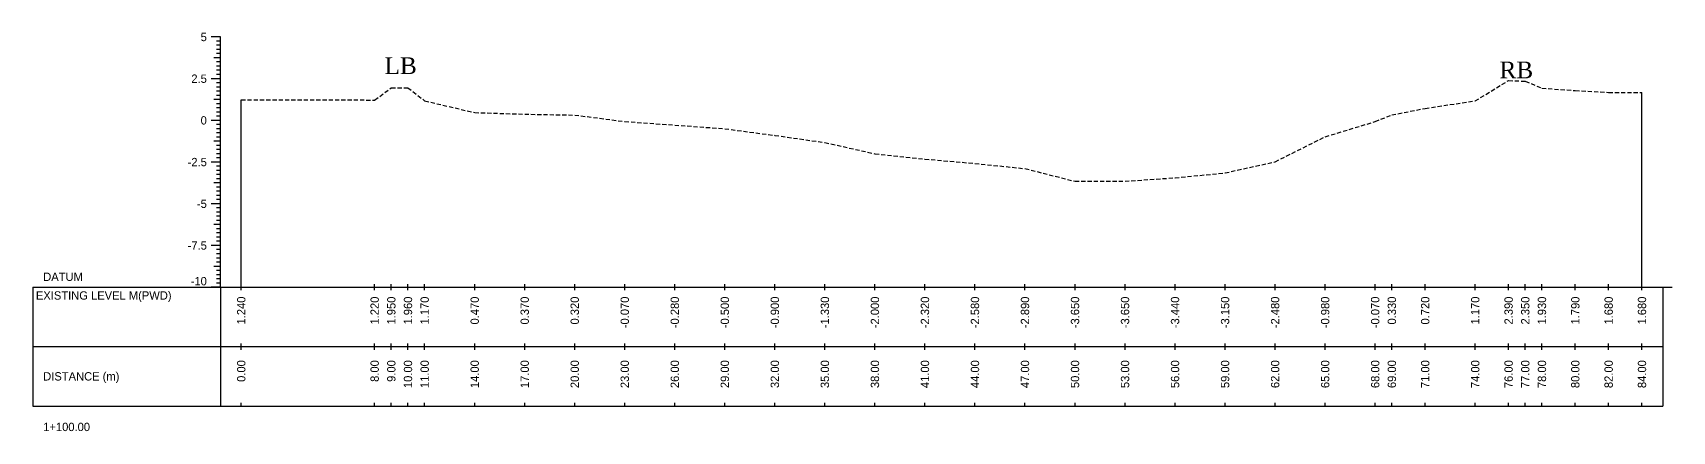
# Model space of a CAD drawing. Header units: inches. Extents: x 2527 to 3799, y -2520 to -1051.
# Drawn here: x 3084.5 to 3182.8, y -1492.1 to -1468.2 of the extents above; entities that cross this region are included whole.
import ezdxf
from ezdxf.enums import TextEntityAlignment as Align

# ---------------------------------------------------------------- set-up
doc = ezdxf.new("R2010")
doc.units = ezdxf.units.IN
doc.header["$MEASUREMENT"] = 0
doc.linetypes.add('HIDDEN', pattern=[0.375, 0.25, -0.125])
doc.layers.add('CS_Drawing', color=7, linetype='Continuous')
doc.layers.add('GL', color=3, linetype='HIDDEN')
doc.styles.add('romans', font='romans.shx')

msp = doc.modelspace()

# ---------------------------------------------------------------- linework, layer by layer
at = {"layer": 'CS_Drawing'}
for p, q in [((3095.741, -1468.485), (3095.179, -1468.485)), ((3095.741, -1468.485), (3095.347, -1468.485)), ((3095.741, -1468.485), (3095.516, -1468.485)), ((3095.741, -1468.735), (3095.516, -1468.735)), ((3095.741, -1483.485), (3095.741, -1468.485)), ((3095.741, -1469.735), (3095.347, -1469.735)), ((3095.741, -1468.985), (3095.516, -1468.985)), ((3095.741, -1469.235), (3095.516, -1469.235)), ((3095.741, -1469.485), (3095.516, -1469.485)), ((3095.741, -1469.735), (3095.516, -1469.735)), ((3095.741, -1469.985), (3095.516, -1469.985)), ((3095.741, -1470.235), (3095.516, -1470.235)), ((3095.741, -1470.485), (3095.516, -1470.485)), ((3095.741, -1470.735), (3095.516, -1470.735)), ((3095.741, -1470.985), (3095.179, -1470.985)), ((3095.741, -1470.985), (3095.347, -1470.985)), ((3095.741, -1470.985), (3095.516, -1470.985)), ((3095.741, -1471.235), (3095.516, -1471.235)), ((3095.741, -1471.485), (3095.516, -1471.485)), ((3095.741, -1471.735), (3095.516, -1471.735)), ((3095.741, -1472.235), (3095.347, -1472.235)), ((3095.741, -1471.985), (3095.516, -1471.985)), ((3095.741, -1472.235), (3095.516, -1472.235)), ((3095.741, -1472.485), (3095.516, -1472.485)), ((3096.991, -1483.485), (3096.991, -1472.245)), ((3180.991, -1483.485), (3180.991, -1471.805)), ((3095.741, -1473.485), (3095.179, -1473.485)), ((3095.741, -1473.485), (3095.347, -1473.485)), ((3095.741, -1472.735), (3095.516, -1472.735)), ((3095.741, -1472.985), (3095.516, -1472.985)), ((3095.741, -1473.235), (3095.516, -1473.235)), ((3095.741, -1473.485), (3095.516, -1473.485)), ((3095.741, -1473.735), (3095.516, -1473.735)), ((3095.741, -1473.985), (3095.516, -1473.985)), ((3095.741, -1474.235), (3095.516, -1474.235)), ((3095.741, -1474.485), (3095.516, -1474.485)), ((3095.741, -1474.735), (3095.347, -1474.735)), ((3095.741, -1474.735), (3095.516, -1474.735)), ((3095.741, -1474.985), (3095.516, -1474.985)), ((3095.741, -1475.235), (3095.516, -1475.235)), ((3095.741, -1475.485), (3095.516, -1475.485)), ((3095.741, -1475.985), (3095.179, -1475.985)), ((3095.741, -1475.985), (3095.347, -1475.985)), ((3095.741, -1475.735), (3095.516, -1475.735)), ((3095.741, -1475.985), (3095.516, -1475.985)), ((3095.741, -1476.235), (3095.516, -1476.235)), ((3095.741, -1476.485), (3095.516, -1476.485)), ((3095.741, -1477.235), (3095.347, -1477.235)), ((3095.741, -1476.735), (3095.516, -1476.735)), ((3095.741, -1476.985), (3095.516, -1476.985)), ((3095.741, -1477.235), (3095.516, -1477.235)), ((3095.741, -1477.485), (3095.516, -1477.485)), ((3095.741, -1478.485), (3095.179, -1478.485)), ((3095.741, -1478.485), (3095.347, -1478.485)), ((3095.741, -1477.735), (3095.516, -1477.735)), ((3095.741, -1477.985), (3095.516, -1477.985)), ((3095.741, -1478.235), (3095.516, -1478.235)), ((3095.741, -1478.485), (3095.516, -1478.485)), ((3095.741, -1478.735), (3095.516, -1478.735)), ((3095.741, -1478.985), (3095.516, -1478.985)), ((3095.741, -1479.235), (3095.516, -1479.235)), ((3095.741, -1479.485), (3095.516, -1479.485)), ((3095.741, -1479.735), (3095.347, -1479.735)), ((3095.741, -1479.735), (3095.516, -1479.735)), ((3095.741, -1479.985), (3095.516, -1479.985)), ((3095.741, -1480.235), (3095.516, -1480.235)), ((3095.741, -1480.485), (3095.516, -1480.485)), ((3095.741, -1480.985), (3095.179, -1480.985)), ((3095.741, -1480.985), (3095.347, -1480.985)), ((3095.741, -1480.735), (3095.516, -1480.735)), ((3095.741, -1480.985), (3095.516, -1480.985)), ((3095.741, -1481.235), (3095.516, -1481.235)), ((3095.741, -1481.485), (3095.516, -1481.485)), ((3095.741, -1482.235), (3095.347, -1482.235)), ((3095.741, -1481.735), (3095.516, -1481.735)), ((3095.741, -1481.985), (3095.516, -1481.985)), ((3095.741, -1482.235), (3095.516, -1482.235)), ((3095.741, -1482.485), (3095.516, -1482.485)), ((3084.491, -1483.485), (3095.741, -1483.485)), ((3084.491, -1483.485), (3084.491, -1490.61)), ((3095.741, -1483.485), (3095.179, -1483.485)), ((3095.741, -1483.485), (3095.347, -1483.485)), ((3095.741, -1482.735), (3095.516, -1482.735)), ((3095.741, -1482.985), (3095.516, -1482.985)), ((3095.741, -1483.235), (3095.516, -1483.235)), ((3095.741, -1483.485), (3095.516, -1483.485)), ((3095.741, -1483.485), (3182.241, -1483.485)), ((3095.741, -1483.485), (3095.741, -1490.61)), ((3096.991, -1483.673), (3096.991, -1483.298)), ((3104.991, -1483.673), (3104.991, -1483.298)), ((3105.991, -1483.673), (3105.991, -1483.298)), ((3106.991, -1483.673), (3106.991, -1483.298)), ((3107.991, -1483.673), (3107.991, -1483.298)), ((3110.991, -1483.673), (3110.991, -1483.298)), ((3113.991, -1483.673), (3113.991, -1483.298)), ((3116.991, -1483.673), (3116.991, -1483.298)), ((3119.991, -1483.673), (3119.991, -1483.298)), ((3122.991, -1483.673), (3122.991, -1483.298)), ((3125.991, -1483.673), (3125.991, -1483.298)), ((3128.991, -1483.673), (3128.991, -1483.298)), ((3131.991, -1483.673), (3131.991, -1483.298)), ((3134.991, -1483.673), (3134.991, -1483.298)), ((3137.991, -1483.673), (3137.991, -1483.298)), ((3140.991, -1483.673), (3140.991, -1483.298)), ((3143.991, -1483.673), (3143.991, -1483.298)), ((3146.991, -1483.673), (3146.991, -1483.298)), ((3149.991, -1483.673), (3149.991, -1483.298)), ((3152.991, -1483.673), (3152.991, -1483.298)), ((3155.991, -1483.673), (3155.991, -1483.298)), ((3158.991, -1483.673), (3158.991, -1483.298)), ((3161.991, -1483.673), (3161.991, -1483.298)), ((3164.991, -1483.673), (3164.991, -1483.298)), ((3165.991, -1483.673), (3165.991, -1483.298)), ((3167.991, -1483.673), (3167.991, -1483.298)), ((3170.991, -1483.673), (3170.991, -1483.298)), ((3172.991, -1483.673), (3172.991, -1483.298)), ((3173.991, -1483.673), (3173.991, -1483.298)), ((3174.991, -1483.673), (3174.991, -1483.298)), ((3176.991, -1483.673), (3176.991, -1483.298)), ((3178.991, -1483.673), (3178.991, -1483.298)), ((3180.991, -1483.673), (3180.991, -1483.298)), ((3182.241, -1483.485), (3182.804, -1483.485)), ((3182.241, -1483.485), (3182.635, -1483.485)), ((3182.241, -1483.485), (3182.466, -1483.485)), ((3182.241, -1483.485), (3182.241, -1490.61)), ((3084.491, -1487.048), (3095.741, -1487.048)), ((3095.741, -1487.048), (3182.241, -1487.048)), ((3095.741, -1487.048), (3182.241, -1487.048)), ((3096.991, -1487.235), (3096.991, -1486.86)), ((3104.991, -1487.235), (3104.991, -1486.86)), ((3105.991, -1487.235), (3105.991, -1486.86)), ((3106.991, -1487.235), (3106.991, -1486.86)), ((3107.991, -1487.235), (3107.991, -1486.86)), ((3110.991, -1487.235), (3110.991, -1486.86)), ((3113.991, -1487.235), (3113.991, -1486.86)), ((3116.991, -1487.235), (3116.991, -1486.86)), ((3119.991, -1487.235), (3119.991, -1486.86)), ((3122.991, -1487.235), (3122.991, -1486.86)), ((3125.991, -1487.235), (3125.991, -1486.86)), ((3128.991, -1487.235), (3128.991, -1486.86)), ((3131.991, -1487.235), (3131.991, -1486.86)), ((3134.991, -1487.235), (3134.991, -1486.86)), ((3137.991, -1487.235), (3137.991, -1486.86)), ((3140.991, -1487.235), (3140.991, -1486.86)), ((3143.991, -1487.235), (3143.991, -1486.86)), ((3146.991, -1487.235), (3146.991, -1486.86)), ((3149.991, -1487.235), (3149.991, -1486.86)), ((3152.991, -1487.235), (3152.991, -1486.86)), ((3155.991, -1487.235), (3155.991, -1486.86)), ((3158.991, -1487.235), (3158.991, -1486.86)), ((3161.991, -1487.235), (3161.991, -1486.86)), ((3164.991, -1487.235), (3164.991, -1486.86)), ((3165.991, -1487.235), (3165.991, -1486.86)), ((3167.991, -1487.235), (3167.991, -1486.86)), ((3170.991, -1487.235), (3170.991, -1486.86)), ((3172.991, -1487.235), (3172.991, -1486.86)), ((3173.991, -1487.235), (3173.991, -1486.86)), ((3174.991, -1487.235), (3174.991, -1486.86)), ((3176.991, -1487.235), (3176.991, -1486.86)), ((3178.991, -1487.235), (3178.991, -1486.86)), ((3180.991, -1487.235), (3180.991, -1486.86)), ((3084.491, -1490.61), (3095.741, -1490.61)), ((3095.741, -1490.61), (3182.241, -1490.61)), ((3096.991, -1490.61), (3096.991, -1490.423)), ((3104.991, -1490.61), (3104.991, -1490.423)), ((3105.991, -1490.61), (3105.991, -1490.423)), ((3106.991, -1490.61), (3106.991, -1490.423)), ((3107.991, -1490.61), (3107.991, -1490.423)), ((3110.991, -1490.61), (3110.991, -1490.423)), ((3113.991, -1490.61), (3113.991, -1490.423)), ((3116.991, -1490.61), (3116.991, -1490.423)), ((3119.991, -1490.61), (3119.991, -1490.423)), ((3122.991, -1490.61), (3122.991, -1490.423)), ((3125.991, -1490.61), (3125.991, -1490.423)), ((3128.991, -1490.61), (3128.991, -1490.423)), ((3131.991, -1490.61), (3131.991, -1490.423)), ((3134.991, -1490.61), (3134.991, -1490.423)), ((3137.991, -1490.61), (3137.991, -1490.423)), ((3140.991, -1490.61), (3140.991, -1490.423)), ((3143.991, -1490.61), (3143.991, -1490.423)), ((3146.991, -1490.61), (3146.991, -1490.423)), ((3149.991, -1490.61), (3149.991, -1490.423)), ((3152.991, -1490.61), (3152.991, -1490.423)), ((3155.991, -1490.61), (3155.991, -1490.423)), ((3158.991, -1490.61), (3158.991, -1490.423)), ((3161.991, -1490.61), (3161.991, -1490.423)), ((3164.991, -1490.61), (3164.991, -1490.423)), ((3165.991, -1490.61), (3165.991, -1490.423)), ((3167.991, -1490.61), (3167.991, -1490.423)), ((3170.991, -1490.61), (3170.991, -1490.423)), ((3172.991, -1490.61), (3172.991, -1490.423)), ((3173.991, -1490.61), (3173.991, -1490.423)), ((3174.991, -1490.61), (3174.991, -1490.423)), ((3176.991, -1490.61), (3176.991, -1490.423)), ((3178.991, -1490.61), (3178.991, -1490.423)), ((3180.991, -1490.61), (3180.991, -1490.423))]:
    msp.add_line(p, q, dxfattribs=at)
at = {"layer": 'GL'}
msp.add_lwpolyline([(3096.991, -1472.245), (3104.991, -1472.265), (3105.991, -1471.535), (3106.991, -1471.525), (3107.991, -1472.315), (3110.991, -1473.015), (3113.991, -1473.115), (3116.991, -1473.165), (3119.991, -1473.555), (3122.991, -1473.765), (3125.991, -1473.985), (3128.991, -1474.385), (3131.991, -1474.815), (3134.991, -1475.485), (3137.991, -1475.805), (3140.991, -1476.065), (3143.991, -1476.375), (3146.991, -1477.135), (3149.991, -1477.135), (3152.991, -1476.925), (3155.991, -1476.635), (3158.991, -1475.965), (3161.991, -1474.465), (3164.991, -1473.555), (3165.991, -1473.155), (3167.991, -1472.765), (3170.991, -1472.315), (3172.991, -1471.095), (3173.991, -1471.135), (3174.991, -1471.555), (3176.991, -1471.695), (3178.991, -1471.805), (3180.991, -1471.805)], dxfattribs=at)

# ---------------------------------------------------------------- texts
at = {"char_height": 1, "width": 87.77218, "attachment_point": 1, "style": 'romans'}
for s, insert in [('{\\fTimes New Roman|b0|i0|c0|p18;LB}', (3105.588, -1469.707)), ('{\\fTimes New Roman|b0|i0|c0|p18;RB}', (3172.449, -1469.961))]:
    msp.add_mtext(s, dxfattribs=dict(at, insert=insert))
at = {"layer": 'CS_Drawing'}
for s, p in [('5', (3094.929, -1468.485)), ('2.5', (3094.929, -1470.985)), ('0', (3094.929, -1473.485)), ('-2.5', (3094.929, -1475.985)), ('-5', (3094.929, -1478.485)), ('-7.5', (3094.929, -1480.985))]:
    msp.add_text(s, height=0.5, dxfattribs=at).set_placement(p, align=Align.MIDDLE_RIGHT)
for s, p in [('DATUM', (3085.116, -1482.86)), ('EXISTING LEVEL M(PWD)', (3084.677, -1483.981)), ('DISTANCE (m)', (3085.116, -1488.829)), ('1+100.00', (3085.116, -1491.86))]:
    msp.add_text(s, height=0.5, dxfattribs=at).set_placement(p, align=Align.MIDDLE_LEFT)
msp.add_text('-10', height=0.5, dxfattribs=at).set_placement((3094.929, -1483.373), align=Align.RIGHT)
for s, p in [('1.240', (3096.991, -1484.048)), ('1.220', (3104.991, -1484.048)), ('1.950', (3105.991, -1484.048)), ('1.960', (3106.991, -1484.048)), ('1.170', (3107.991, -1484.048)), ('0.470', (3110.991, -1484.048)), ('0.370', (3113.991, -1484.048)), ('0.320', (3116.991, -1484.048)), ('-0.070', (3119.991, -1484.048)), ('-0.280', (3122.991, -1484.048)), ('-0.500', (3125.991, -1484.048)), ('-0.900', (3128.991, -1484.048)), ('-1.330', (3131.991, -1484.048)), ('-2.000', (3134.991, -1484.048)), ('-2.320', (3137.991, -1484.048)), ('-2.580', (3140.991, -1484.048)), ('-2.890', (3143.991, -1484.048)), ('-3.650', (3146.991, -1484.048)), ('-3.650', (3149.991, -1484.048)), ('-3.440', (3152.991, -1484.048)), ('-3.150', (3155.991, -1484.048)), ('-2.480', (3158.991, -1484.048)), ('-0.980', (3161.991, -1484.048)), ('-0.070', (3164.991, -1484.048)), ('0.330', (3165.991, -1484.048)), ('0.720', (3167.991, -1484.048)), ('1.170', (3170.991, -1484.048)), ('2.390', (3172.991, -1484.048)), ('2.350', (3173.991, -1484.048)), ('1.930', (3174.991, -1484.048)), ('1.790', (3176.991, -1484.048)), ('1.680', (3178.991, -1484.048)), ('1.680', (3180.991, -1484.048)), ('0.00', (3096.991, -1487.86)), ('8.00', (3104.991, -1487.86)), ('9.00', (3105.991, -1487.86)), ('10.00', (3106.991, -1487.86)), ('11.00', (3107.991, -1487.86)), ('14.00', (3110.991, -1487.86)), ('17.00', (3113.991, -1487.86)), ('20.00', (3116.991, -1487.86)), ('23.00', (3119.991, -1487.86)), ('26.00', (3122.991, -1487.86)), ('29.00', (3125.991, -1487.86)), ('32.00', (3128.991, -1487.86)), ('35.00', (3131.991, -1487.86)), ('38.00', (3134.991, -1487.86)), ('41.00', (3137.991, -1487.86)), ('44.00', (3140.991, -1487.86)), ('47.00', (3143.991, -1487.86)), ('50.00', (3146.991, -1487.86)), ('53.00', (3149.991, -1487.86)), ('56.00', (3152.991, -1487.86)), ('59.00', (3155.991, -1487.86)), ('62.00', (3158.991, -1487.86)), ('65.00', (3161.991, -1487.86)), ('68.00', (3164.991, -1487.86)), ('69.00', (3165.991, -1487.86)), ('71.00', (3167.991, -1487.86)), ('74.00', (3170.991, -1487.86)), ('76.00', (3172.991, -1487.86)), ('77.00', (3173.991, -1487.86)), ('78.00', (3174.991, -1487.86)), ('80.00', (3176.991, -1487.86)), ('82.00', (3178.991, -1487.86)), ('84.00', (3180.991, -1487.86))]:
    msp.add_text(s, height=0.5, rotation=90, dxfattribs=at).set_placement(p, align=Align.MIDDLE_RIGHT)

doc.saveas('drawing.dxf')
